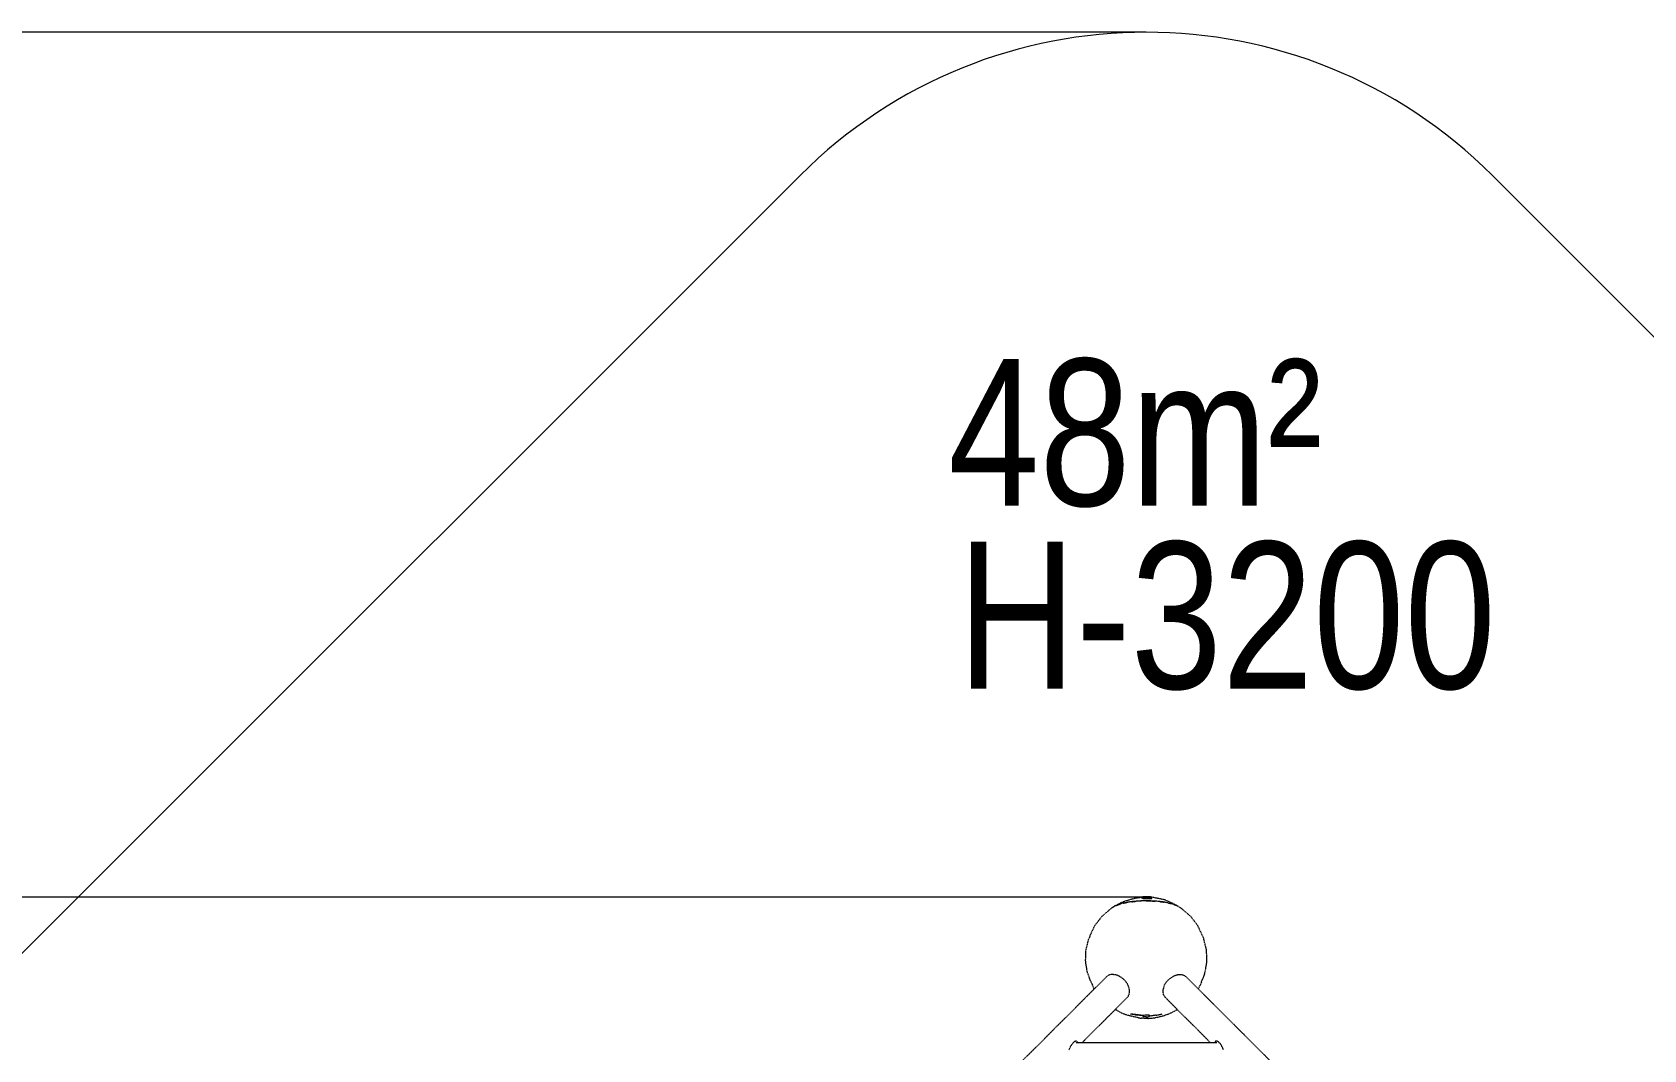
# Model space of a CAD drawing. Header units: millimetres. Extents: x -5899 to 5819, y -5159 to 4068.
# Drawn here: x -2864 to 427, y 1989 to 4068 of the extents above; entities that cross this region are included whole.
import ezdxf

# ---------------------------------------------------------------- set-up
doc = ezdxf.new("R2010")
doc.units = ezdxf.units.MM
doc.linetypes.add('HIDDEN', pattern=[1.905, 1.27, -0.635])
for name, color, linetype in [('DIKOM_ЗОНА', 90, 'Continuous'), ('DIKOM_ОБЪЕКТ', 7, 'Continuous'), ('DIKOM_РАЗМЕР_ЗОНА', 7, 'Continuous'), ('DIKOM_РАЗМЕР_ОБЪЕКТА', 7, 'Continuous')]:
    doc.layers.add(name, color=color, linetype=linetype)
doc.styles.add('style1', font='arialbd.ttf', dxfattribs={"width": 0.8})
doc.dimstyles.new('1-50', dxfattribs={"dimtxt": 300, "dimasz": 200, "dimexe": 100, "dimexo": 0, "dimgap": 100, "dimtad": 1, "dimtxsty": 'style1', "dimcen": 200, "dimclrd": 7, "dimclre": 7, "dimclrt": 7, "dimadec": 1, "dimazin": 2, "dimtfac": 1, "dimtmove": 0, "dimatfit": 2, "dimfxl": 0, "dimlwd": 25, "dimlwe": 18, "dimarcsym": 0})

# ---------------------------------------------------------------- blocks, each defined once
blk = doc.blocks.new('*D0')
at = {"layer": 'Defpoints', "color": 0, "transparency": 16777216}
for p in [(-587.3, 2301.2), (-4790.6, -2120.1), (-586.7, -2120.1)]:
    blk.add_point(p, dxfattribs=at)
at = {"layer": 'DIKOM_РАЗМЕР_ОБЪЕКТА', "color": 7, "lineweight": 18, "transparency": 16777216}
for p, q in [((-587.3, 2301.2), (-4890.6, 2301.2)), ((-586.7, -2120.1), (-4890.6, -2120.1))]:
    blk.add_line(p, q, dxfattribs=at)
at = {"layer": 'DIKOM_РАЗМЕР_ОБЪЕКТА', "color": 7, "lineweight": 25, "transparency": 16777216}
blk.add_line((-4790.6, 2101.2), (-4790.6, -1920.1), dxfattribs=at)
at = {"layer": 'DIKOM_РАЗМЕР_ОБЪЕКТА', "color": 7, "transparency": 16777216}
for points in [[(-4823.9, 2101.2), (-4757.2, 2101.2), (-4790.6, 2301.2)], [(-4823.9, -1920.1), (-4757.2, -1920.1), (-4790.6, -2120.1)]]:
    blk.add_solid(points, dxfattribs=at)
at = {"layer": 'DIKOM_РАЗМЕР_ОБЪЕКТА', "color": 7, "transparency": 16777216, "insert": (-5069.3, 85.6), "char_height": 300, "attachment_point": 5, "rotation": 90, "style": 'style1'}
blk.add_mtext('{\\fArial|b0|i0|c204|p34;\\H1.16667x;4400}', dxfattribs=at)
blk = doc.blocks.new('*D2')
at = {"layer": 'Defpoints', "color": 0, "transparency": 16777216}
for p in [(-5423.1, 4068.5), (-588.6, 4068.5), (-588.6, -3888.2)]:
    blk.add_point(p, dxfattribs=at)
at = {"layer": 'DIKOM_РАЗМЕР_ЗОНА', "color": 7, "lineweight": 18, "transparency": 16777216}
for p, q in [((-588.6, 4068.5), (-5523.1, 4068.5)), ((-588.6, -3888.2), (-5523.1, -3888.2))]:
    blk.add_line(p, q, dxfattribs=at)
at = {"layer": 'DIKOM_РАЗМЕР_ЗОНА', "color": 7, "lineweight": 25, "transparency": 16777216}
blk.add_line((-5423.1, -3688.2), (-5423.1, 3868.5), dxfattribs=at)
at = {"layer": 'DIKOM_РАЗМЕР_ЗОНА', "color": 7, "transparency": 16777216}
for points in [[(-5456.4, 3868.5), (-5389.8, 3868.5), (-5423.1, 4068.5)], [(-5456.4, -3688.2), (-5389.8, -3688.2), (-5423.1, -3888.2)]]:
    blk.add_solid(points, dxfattribs=at)
at = {"layer": 'DIKOM_РАЗМЕР_ЗОНА', "color": 7, "transparency": 16777216, "insert": (-5701.8, 90.1), "char_height": 300, "attachment_point": 5, "rotation": 90, "style": 'style1'}
blk.add_mtext('{\\fArial|b0|i0|c204|p34;\\H1.16667x;7900}', dxfattribs=at)

msp = doc.modelspace()

# ---------------------------------------------------------------- linework, layer by layer
at = {"layer": 'DIKOM_ЗОНА', "color": 3, "lineweight": 15}
msp.add_lwpolyline([(4818.913, -1809.546, 0.41421356), (5818.913, -809.546), (5818.913, 970.455, 0.41421356), (4818.913, 1970.455), (2337.781, 1970.455, -0.19890839), (1630.685, 2263.337), (118.403, 3775.574, 0.41421336), (-1295.81, 3775.553), (-4274.089, 797.187, 0.41421377), (-4274.068, -617.027), (-1295.7, -3595.304, 0.4142135), (118.513, -3595.282), (1611.301, -2102.449, -0.19891628), (2318.419, -1809.546)], format="xyb", close=True, dxfattribs=at)
at = {"layer": 'DIKOM_ОБЪЕКТ', "color": 7, "linetype": 'HIDDEN', "lineweight": 15}
for p, q in [((-660.221, 2278.312), (-673.047, 2267.421)), ((-652.525, 2283.451), (-660.221, 2278.312)), ((-652.971, 2283.312), (-660.011, 2278.464)), ((-656.945, 2280.5), (-652.971, 2283.312)), ((-652.971, 2283.312), (-636.193, 2292.035)), ((-652.525, 2283.451), (-640.519, 2287.808)), ((-649.23, 2284.647), (-641.675, 2287.554)), ((-641.038, 2287.62), (-641.675, 2287.554)), ((-625.301, 2291.045), (-640.519, 2287.808)), ((-636.193, 2292.035), (-625.401, 2295.418)), ((-634.899, 2289.004), (-626.499, 2290.923)), ((-625.853, 2290.927), (-626.499, 2290.923)), ((-625.401, 2295.418), (-618.651, 2297.465)), ((-607.789, 2293.057), (-625.301, 2291.045)), ((-618.651, 2297.465), (-610.21, 2299.598)), ((-618.39, 2291.839), (-608.501, 2293.088)), ((-610.21, 2299.598), (-599.934, 2300.956)), ((-588.699, 2293.849), (-608.501, 2293.088)), ((-598.943, 2293.386), (-608.501, 2293.088)), ((-608.043, 2293.028), (-608.501, 2293.088)), ((-588.659, 2293.769), (-607.789, 2293.057)), ((-599.934, 2300.956), (-596.712, 2301.236)), ((-599.934, 2300.956), (-596.575, 2301.095)), ((-599.934, 2300.956), (-596.543, 2299.424)), ((-599.934, 2300.956), (-596.128, 2299.049)), ((-596.717, 2301.235), (-596.745, 2301.655)), ((-588.7, 2301.821), (-596.576, 2301.567)), ((-592.652, 2301.757), (-596.576, 2301.567)), ((-596.576, 2301.567), (-596.575, 2300.956)), ((-594.369, 2301.048), (-596.575, 2300.956)), ((-596.575, 2300.956), (-596.575, 2299.916)), ((-596.543, 2299.424), (-596.575, 2299.916)), ((-596.091, 2299.032), (-596.575, 2299.916)), ((-596.128, 2299.049), (-596.575, 2299.916)), ((-596.575, 2299.916), (-596.085, 2299.507)), ((-596.203, 2301.758), (-595.64, 2301.787)), ((-596.091, 2299.032), (-595.048, 2298.753)), ((-596.085, 2299.507), (-594.848, 2299.204)), ((-595.64, 2301.787), (-594.98, 2301.82)), ((-595.048, 2298.753), (-593.379, 2298.566)), ((-594.98, 2301.82), (-591.849, 2301.939)), ((-594.848, 2299.204), (-593.143, 2299.04)), ((-594.369, 2301.048), (-591.54, 2301.149)), ((-594.348, 2300.552), (-594.369, 2301.048)), ((-594.369, 2300.688), (-594.369, 2300.262)), ((-591.529, 2300.652), (-594.348, 2300.552)), ((-591.538, 2300.365), (-594.348, 2300.263)), ((-588.7, 2300.401), (-594.347, 2300.263)), ((-593.379, 2298.566), (-592.387, 2298.526)), ((-593.143, 2299.04), (-591.358, 2299.016)), ((-588.7, 2301.821), (-592.652, 2301.757)), ((-592.387, 2298.526), (-591.348, 2298.528)), ((-591.849, 2301.939), (-588.7, 2301.979)), ((-591.54, 2301.149), (-588.7, 2301.183)), ((-588.7, 2300.401), (-591.538, 2300.365)), ((-591.529, 2300.652), (-588.7, 2300.686)), ((-591.358, 2299.016), (-590.029, 2299.04)), ((-591.348, 2298.528), (-590.024, 2298.551)), ((-590.029, 2299.04), (-588.699, 2299.048)), ((-590.024, 2298.551), (-588.699, 2298.558)), ((-583.668, 2301.878), (-588.7, 2301.986)), ((-588.7, 2301.979), (-583.668, 2301.878)), ((-588.7, 2301.821), (-585.977, 2301.79)), ((-588.7, 2301.183), (-585.941, 2301.151)), ((-588.7, 2300.686), (-585.952, 2300.655)), ((-588.7, 2300.401), (-584.354, 2300.32)), ((-588.699, 2299.048), (-585.507, 2299.003)), ((-588.699, 2298.558), (-585.519, 2298.515)), ((-588.699, 2293.849), (-569.619, 2293.147)), ((-569.646, 2293.068), (-588.659, 2293.769)), ((-585.977, 2301.79), (-583.265, 2301.7)), ((-585.952, 2300.655), (-583.214, 2300.56)), ((-585.941, 2301.151), (-583.191, 2301.056)), ((-585.519, 2298.515), (-582.351, 2298.381)), ((-585.507, 2299.003), (-582.326, 2298.869)), ((-584.354, 2300.32), (-580.035, 2300.08)), ((-583.668, 2301.878), (-578.706, 2301.576)), ((-581.672, 2301.701), (-583.265, 2301.782)), ((-583.214, 2300.56), (-583.191, 2301.056)), ((-583.214, 2300.384), (-583.191, 2300.879)), ((-581.863, 2300.313), (-583.214, 2300.384)), ((-581.837, 2300.808), (-583.191, 2300.879)), ((-582.351, 2298.381), (-581.31, 2298.346)), ((-582.326, 2298.869), (-580.531, 2298.835)), ((-580.519, 2300.227), (-581.863, 2300.313)), ((-580.486, 2300.722), (-581.837, 2300.808)), ((-580.088, 2301.6), (-581.672, 2301.701)), ((-581.31, 2298.346), (-580.313, 2298.354)), ((-580.531, 2298.835), (-578.835, 2298.945)), ((-580.519, 2300.227), (-580.486, 2300.722)), ((-580.313, 2298.354), (-578.634, 2298.49)), ((-578.594, 2301.403), (-580.086, 2301.518)), ((-580.071, 2300.373), (-580.035, 2300.869)), ((-580.035, 2300.506), (-580.035, 2300.08)), ((-578.835, 2298.945), (-577.604, 2299.208)), ((-578.706, 2301.576), (-578.054, 2301.524)), ((-578.634, 2298.49), (-577.56, 2298.754)), ((-577.11, 2301.272), (-578.594, 2301.403)), ((-577.484, 2301.479), (-578.054, 2301.524)), ((-577.604, 2299.208), (-577.109, 2299.606)), ((-577.56, 2298.754), (-577.156, 2299.116)), ((-577.156, 2299.116), (-577.109, 2299.606)), ((-577.111, 2300.676), (-577.11, 2301.272)), ((-577.109, 2299.606), (-577.111, 2300.676)), ((-562.685, 2298.175), (-576.989, 2300.942)), ((-576.982, 2300.941), (-576.941, 2301.363)), ((-552.431, 2291.119), (-569.646, 2293.068)), ((-552.445, 2291.181), (-569.619, 2293.147)), ((-550.572, 2295.466), (-562.685, 2298.175)), ((-561.089, 2292.099), (-552.445, 2291.181)), ((-537.41, 2287.988), (-552.431, 2291.119)), ((-541.836, 2291.877), (-550.572, 2295.466)), ((-543.567, 2289.272), (-537.307, 2288.006)), ((-525.321, 2283.754), (-541.836, 2291.877)), ((-525.323, 2283.715), (-537.41, 2287.988)), ((-536.745, 2287.753), (-537.307, 2288.006)), ((-532.101, 2286.111), (-525.321, 2283.754)), ((-525.323, 2283.715), (-517.325, 2278.539)), ((-525.321, 2283.754), (-521.001, 2280.918)), ((-524.907, 2283.446), (-525.321, 2283.754)), ((-517.325, 2278.539), (-504.199, 2267.392)), ((-703.67, 2222.097), (-693.52, 2243.547)), ((-679.033, 2262.266), (-693.52, 2243.547)), ((-679.033, 2262.266), (-673.047, 2267.421)), ((-504.199, 2267.392), (-498.244, 2262.235)), ((-498.244, 2262.235), (-483.748, 2243.512)), ((-473.591, 2222.058), (-483.748, 2243.512)), ((-711.323, 2194.885), (-706.265, 2215.225)), ((-706.265, 2215.225), (-705.637, 2216.987)), ((-703.67, 2222.097), (-705.637, 2216.987)), ((-473.591, 2222.058), (-471.038, 2215.187)), ((-471.038, 2215.187), (-471.576, 2216.696)), ((-465.924, 2194.5), (-471.038, 2215.187)), ((-712.525, 2172.213), (-711.778, 2191.613)), ((-712.201, 2167.421), (-712.525, 2172.213)), ((-711.778, 2191.613), (-711.323, 2194.885)), ((-465.522, 2191.572), (-465.924, 2194.5)), ((-464.793, 2171.736), (-465.522, 2191.572)), ((-709.224, 2149.752), (-712.201, 2167.421)), ((-707.52, 2143.653), (-709.224, 2149.752)), ((-704.939, 2136.703), (-707.52, 2143.653)), ((-668.188, 2140.117), (-670.007, 2138.571)), ((-666.674, 2141.083), (-668.188, 2140.117)), ((-665.035, 2141.882), (-666.674, 2141.083)), ((-663.922, 2142.306), (-665.035, 2141.882)), ((-661.432, 2142.96), (-663.922, 2142.306)), ((-659.503, 2143.231), (-661.432, 2142.96)), ((-657.497, 2143.325), (-659.503, 2143.231)), ((-655.413, 2143.236), (-657.497, 2143.325)), ((-655.413, 2143.236), (-653.254, 2142.96)), ((-651.027, 2142.49), (-653.254, 2142.96)), ((-648.761, 2141.824), (-651.027, 2142.49)), ((-646.484, 2140.966), (-648.761, 2141.824)), ((-644.223, 2139.927), (-646.484, 2140.966)), ((-642.006, 2138.718), (-644.223, 2139.927)), ((-535.197, 2138.774), (-533, 2139.965)), ((-533, 2139.965), (-530.798, 2140.973)), ((-530.798, 2140.973), (-528.601, 2141.802)), ((-528.601, 2141.802), (-526.414, 2142.453)), ((-526.414, 2142.453), (-524.245, 2142.925)), ((-524.245, 2142.925), (-522.424, 2143.184)), ((-522.424, 2143.184), (-520.014, 2143.324)), ((-520.014, 2143.324), (-517.988, 2143.249)), ((-517.988, 2143.249), (-516.037, 2142.992)), ((-516.037, 2142.992), (-514.171, 2142.555)), ((-514.171, 2142.555), (-512.408, 2141.941)), ((-512.408, 2141.941), (-510.757, 2141.156)), ((-510.757, 2141.156), (-509.23, 2140.203)), ((-509.23, 2140.203), (-507.838, 2139.088)), ((-476.04, 2127.645), (-469.773, 2143.612)), ((-469.773, 2143.612), (-472.397, 2136.663)), ((-469.773, 2143.612), (-468.197, 2149.203)), ((-468.197, 2149.203), (-465.096, 2167.379)), ((-465.096, 2167.379), (-464.793, 2171.736)), ((-1569.361, 1239.188), (-670.007, 2138.571)), ((-701.516, 2128.239), (-704.939, 2136.703)), ((-697.919, 2121.265), (-701.516, 2128.239)), ((-695.545, 2114.88), (-700.187, 2125.662)), ((-694.772, 2113.804), (-695.545, 2114.88)), ((-639.84, 2137.345), (-642.006, 2138.718)), ((-637.741, 2135.816), (-639.84, 2137.345)), ((-635.724, 2134.145), (-637.741, 2135.816)), ((-635.724, 2134.145), (-633.808, 2132.343)), ((-633.808, 2132.343), (-631.924, 2130.335)), ((-631.924, 2130.335), (-630.216, 2128.257)), ((-628.685, 2126.131), (-630.216, 2128.257)), ((-627.338, 2123.98), (-628.685, 2126.131)), ((-626.173, 2121.824), (-627.338, 2123.98)), ((-625.202, 2119.706), (-626.173, 2121.824)), ((-624.409, 2117.628), (-625.202, 2119.706)), ((-623.778, 2115.57), (-624.409, 2117.628)), ((-623.303, 2113.515), (-623.778, 2115.57)), ((-622.986, 2111.45), (-623.303, 2113.515)), ((-623.06, 2105.484), (-622.862, 2107.415)), ((-622.837, 2109.409), (-622.986, 2111.45)), ((-622.862, 2107.415), (-622.837, 2109.409)), ((-554.461, 2109.422), (-554.331, 2111.276)), ((-554.437, 2107.427), (-554.461, 2109.422)), ((-554.241, 2105.496), (-554.437, 2107.427)), ((-554.331, 2111.276), (-553.993, 2113.529)), ((-553.516, 2115.586), (-553.993, 2113.529)), ((-553.516, 2115.586), (-552.884, 2117.645)), ((-552.884, 2117.645), (-552.09, 2119.724)), ((-552.09, 2119.724), (-551.117, 2121.842)), ((-551.117, 2121.842), (-549.953, 2123.996)), ((-549.953, 2123.996), (-548.605, 2126.144)), ((-548.605, 2126.144), (-547.076, 2128.265)), ((-545.37, 2130.339), (-547.076, 2128.265)), ((-543.491, 2132.343), (-545.37, 2130.339)), ((-543.491, 2132.343), (-541.529, 2134.185)), ((-541.529, 2134.185), (-539.479, 2135.877)), ((-539.479, 2135.877), (-537.363, 2137.409)), ((-537.363, 2137.409), (-535.197, 2138.774)), ((-507.838, 2139.088), (392.008, 1239.27)), ((-482.54, 2113.79), (-481.783, 2114.844)), ((-476.04, 2127.645), (-481.783, 2114.844)), ((-473.586, 2133.898), (-472.397, 2136.663)), ((-627.582, 2096.142), (-720.093, 2003.631)), ((-627.582, 2096.142), (-626.549, 2097.289)), ((-626.549, 2097.289), (-625.532, 2098.7)), ((-625.532, 2098.7), (-624.67, 2100.235)), ((-624.67, 2100.235), (-623.848, 2102.224)), ((-623.848, 2102.224), (-623.429, 2103.636)), ((-623.429, 2103.636), (-623.06, 2105.484)), ((-554.241, 2105.496), (-553.871, 2103.646)), ((-553.334, 2101.893), (-553.871, 2103.646)), ((-552.633, 2100.243), (-553.334, 2101.893)), ((-551.771, 2098.707), (-552.633, 2100.243)), ((-551.771, 2098.707), (-550.754, 2097.295)), ((-549.588, 2096.016), (-550.754, 2097.295)), ((-457.203, 2003.631), (-549.588, 2096.016)), ((-639.687, 2064.876), (-652.073, 2071.652)), ((-633.857, 2062.037), (-639.687, 2064.876)), ((-626.051, 2059.601), (-633.857, 2062.037)), ((-610.276, 2055.861), (-626.051, 2059.601)), ((-595.716, 2059.345), (-620.948, 2062.6)), ((-609.624, 2060.205), (-620.948, 2062.6)), ((-604.816, 2054.746), (-610.276, 2055.861)), ((-595.716, 2059.345), (-609.624, 2060.205)), ((-604.816, 2054.746), (-598.649, 2053.974)), ((-592.044, 2053.579), (-598.649, 2053.974)), ((-596.082, 2058.701), (-595.716, 2059.345)), ((-595.719, 2058.055), (-596.082, 2058.701)), ((-594.664, 2057.473), (-595.719, 2058.055)), ((-595.716, 2059.345), (-594.657, 2059.927)), ((-593.019, 2057.01), (-594.664, 2057.473)), ((-594.657, 2059.927), (-593.009, 2060.389)), ((-590.946, 2056.713), (-593.019, 2057.01)), ((-593.009, 2060.389), (-590.933, 2060.686)), ((-585.29, 2053.578), (-592.044, 2053.579)), ((-588.645, 2056.611), (-590.946, 2056.713)), ((-590.933, 2060.686), (-588.633, 2060.788)), ((-588.645, 2056.611), (-586.346, 2056.712)), ((-588.633, 2060.788), (-586.334, 2060.685)), ((-586.346, 2056.712), (-584.271, 2057.009)), ((-586.334, 2060.685), (-584.259, 2060.388)), ((-585.29, 2053.578), (-578.684, 2053.971)), ((-582.623, 2057.47), (-584.271, 2057.009)), ((-582.615, 2059.925), (-584.259, 2060.388)), ((-581.564, 2058.052), (-582.623, 2057.47)), ((-582.615, 2059.925), (-581.559, 2059.343)), ((-568.743, 2060.023), (-581.564, 2058.052)), ((-581.564, 2058.052), (-581.198, 2058.698)), ((-581.198, 2058.698), (-581.559, 2059.343)), ((-578.684, 2053.971), (-572.512, 2054.741)), ((-572.512, 2054.741), (-567.045, 2055.854)), ((-568.743, 2060.023), (-556.336, 2062.589)), ((-567.045, 2055.854), (-551.302, 2059.588)), ((-543.48, 2062.022), (-551.302, 2059.588)), ((-537.634, 2064.858), (-543.48, 2062.022)), ((-537.634, 2064.858), (-525.223, 2071.651)), ((-746.066, 1989.422), (-745.575, 1990.902)), ((-745.539, 1991.011), (-745.355, 1991.466)), ((-745.355, 1991.465), (-744.895, 1992.675)), ((-744.885, 1992.7), (-744.127, 1994.401)), ((-744.117, 1994.42), (-743.613, 1995.409)), ((-743.613, 1995.41), (-743.27, 1996.08)), ((-743.246, 1996.13), (-742.293, 1997.846)), ((-742.287, 1997.854), (-741.461, 1999.172)), ((-740.89, 2000.326), (-741.377, 1999.383)), ((-740.305, 2001.198), (-740.876, 2000.35)), ((-739.661, 2001.933), (-740.304, 2001.198)), ((-739.048, 2002.493), (-739.619, 2001.982)), ((-737.804, 2003.794), (-738.707, 2002.833)), ((-736.852, 2004.692), (-737.748, 2003.853)), ((-735.917, 2005.456), (-736.783, 2004.757)), ((-735.017, 2006.077), (-735.842, 2005.517)), ((-734.158, 2006.553), (-734.937, 2006.128)), ((-733.348, 2006.887), (-734.076, 2006.594)), ((-732.591, 2007.079), (-733.266, 2006.914)), ((-444.747, 2003.631), (-732.552, 2003.631)), ((-730.87, 2007.058), (-731.606, 2007.17)), ((-730.17, 2006.72), (-730.8, 2007.041)), ((-729.598, 2006.252), (-729.96, 2006.562)), ((-729.165, 2005.572), (-729.544, 2006.203)), ((-728.854, 2004.678), (-729.018, 2005.168)), ((-728.75, 2003.675), (-728.844, 2004.579)), ((-448.452, 2004.638), (-448.542, 2003.752)), ((-448.263, 2005.229), (-448.431, 2004.722)), ((-447.778, 2006.177), (-448.157, 2005.545)), ((-447.221, 2006.667), (-447.731, 2006.23)), ((-446.537, 2007.026), (-446.973, 2006.801)), ((-445.734, 2007.164), (-446.474, 2007.05)), ((-445.031, 2007.099), (-445.668, 2007.172)), ((-444.011, 2006.908), (-444.687, 2007.074)), ((-443.204, 2006.586), (-443.933, 2006.879)), ((-442.347, 2006.121), (-443.126, 2006.545)), ((-441.447, 2005.51), (-442.271, 2006.07)), ((-440.512, 2004.754), (-441.375, 2005.452)), ((-439.606, 2003.906), (-440.512, 2004.754)), ((-438.601, 2002.844), (-439.551, 2003.854)), ((-437.679, 2001.982), (-438.251, 2002.495)), ((-437.023, 2001.234), (-437.679, 2001.982)), ((-436.423, 2000.35), (-436.994, 2001.198)), ((-435.921, 1999.382), (-436.408, 2000.326)), ((-435.005, 1997.842), (-435.837, 1999.171)), ((-434.476, 1996.889), (-435.002, 1997.839)), ((-434.046, 1996.115), (-434.476, 1996.889)), ((-433.174, 1994.405), (-434.04, 1996.102)), ((-432.409, 1992.688), (-433.165, 1994.386)), ((-432.157, 1992.025), (-432.399, 1992.663)), ((-431.953, 1991.488), (-432.157, 1992.025)), ((-431.759, 1991.005), (-431.953, 1991.487)), ((-431.234, 1989.425), (-431.749, 1990.977))]:
    msp.add_line(p, q, dxfattribs=at)

# ---------------------------------------------------------------- texts
at = {"layer": 'DIKOM_РАЗМЕР_ОБЪЕКТА', "char_height": 300, "width": 1374.03842, "attachment_point": 1, "style": 'style1'}
for s, insert in [('{\\fArial|b0|i0|c204|p34;48m²}', (-993.386, 3400.977)), ('{\\fArial|b0|i0|c204|p34;H-3200}', (-974.323, 3027.266))]:
    msp.add_mtext(s, dxfattribs=dict(at, insert=insert))

# ---------------------------------------------------------------- dimensions: what is measured, and where the dimension line sits
at = {"layer": 'DIKOM_РАЗМЕР_ЗОНА'}
dim = msp.add_linear_dim(base=(-5423.085, 4068.456), p1=(-588.589, -3888.186), p2=(-588.589, 4068.456), angle=90, text='{\\fArial|b0|i0|c204|p34;\\H1.16667x;7900}', dimstyle='1-50', dxfattribs=at)
dim.commit()
dim.dimension.update_dxf_attribs({"geometry": '*D2', "text_midpoint": (-5423.085, 90.075), "dimtype": 161})
at = {"layer": 'DIKOM_РАЗМЕР_ОБЪЕКТА'}
dim = msp.add_linear_dim(base=(-4790.551, -2120.137), p1=(-587.32, 2301.167), p2=(-586.678, -2120.137), angle=90, text='{\\fArial|b0|i0|c204|p34;\\H1.16667x;4400}', dimstyle='1-50', dxfattribs=at)
dim.commit()
dim.dimension.update_dxf_attribs({"geometry": '*D0', "text_midpoint": (-4790.551, 85.551), "dimtype": 160})

doc.saveas('drawing.dxf')
